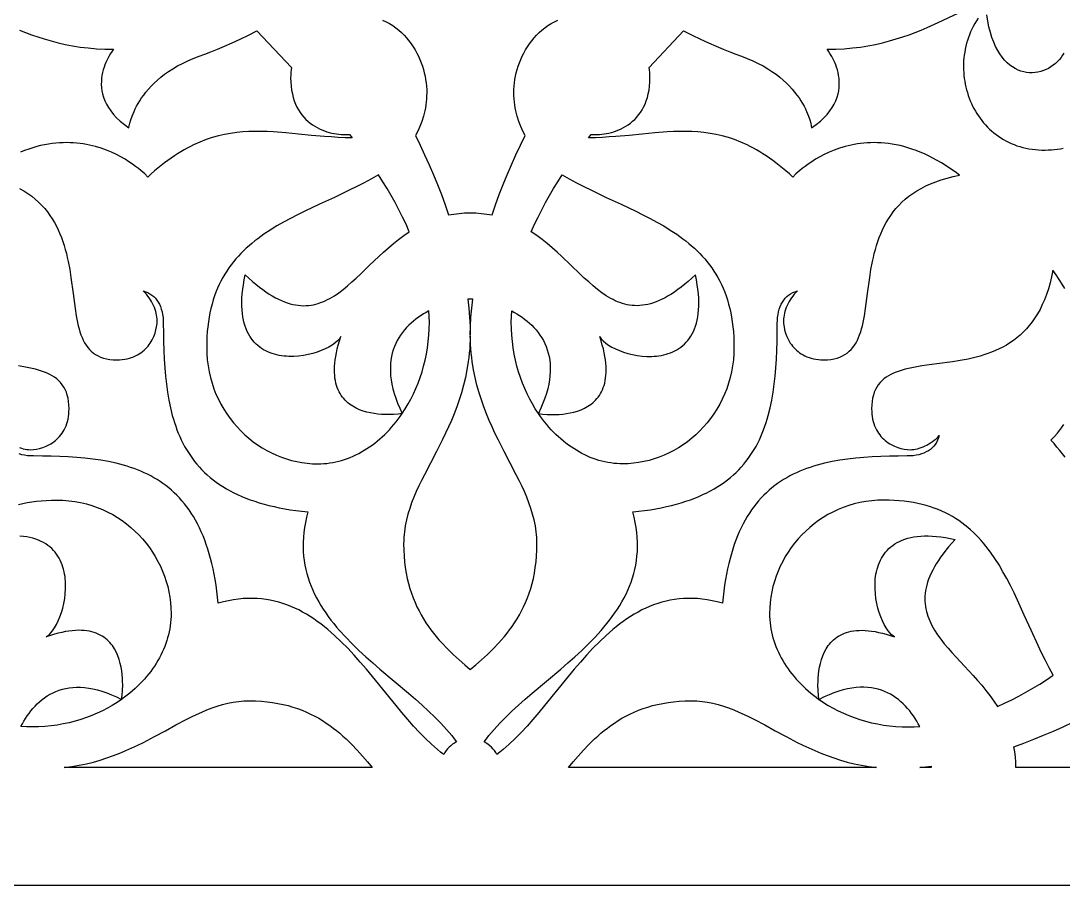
# Model space of a CAD drawing. Extents: x -52 to 65, y 50 to 90.
# Drawn here: x -28.84 to -4.45, y 49.87 to 70.09 of the extents above; entities that cross this region are included whole.
import ezdxf

# ---------------------------------------------------------------- set-up
doc = ezdxf.new("R2010")
doc.units = 0
doc.header["$MEASUREMENT"] = 0
doc.layers.add('LAYER_1', color=18, linetype='CONTINUOUS')

msp = doc.modelspace()

# ---------------------------------------------------------------- linework, layer by layer
at = {"layer": 'LAYER_1'}
for points in [[(-4.412, 63.823), (-4.475, 63.928), (-4.543, 64.035), (-4.615, 64.143), (-4.693, 64.251), (-4.724, 64.098), (-4.759, 63.953), (-4.799, 63.816), (-4.842, 63.685), (-4.889, 63.562), (-4.94, 63.446), (-4.994, 63.336), (-5.052, 63.232), (-5.113, 63.135), (-5.177, 63.044), (-5.244, 62.958), (-5.313, 62.878), (-5.385, 62.803), (-5.46, 62.733), (-5.537, 62.669), (-5.616, 62.609), (-5.697, 62.553), (-5.779, 62.502), (-5.864, 62.454), (-5.95, 62.411), (-6.037, 62.371), (-6.126, 62.334), (-6.215, 62.301), (-6.306, 62.271), (-6.397, 62.243), (-6.489, 62.218), (-6.581, 62.195), (-6.674, 62.174), (-6.86, 62.138), (-7.045, 62.108), (-7.408, 62.058), (-7.755, 62.011), (-7.918, 61.984), (-8.074, 61.953), (-8.149, 61.935), (-8.221, 61.915), (-8.291, 61.893), (-8.358, 61.869), (-8.422, 61.843), (-8.483, 61.814), (-8.541, 61.782), (-8.595, 61.747), (-8.646, 61.709), (-8.694, 61.667), (-8.737, 61.622), (-8.777, 61.573), (-8.813, 61.519), (-8.844, 61.462), (-8.871, 61.399), (-8.893, 61.332), (-8.911, 61.26), (-8.924, 61.183), (-8.931, 61.1), (-8.934, 61.011), (-8.932, 60.947), (-8.928, 60.885), (-8.92, 60.826), (-8.91, 60.769), (-8.897, 60.715), (-8.881, 60.663), (-8.864, 60.613), (-8.843, 60.566), (-8.821, 60.521), (-8.797, 60.479), (-8.771, 60.439), (-8.743, 60.401), (-8.714, 60.365), (-8.683, 60.331), (-8.651, 60.299), (-8.617, 60.27), (-8.583, 60.242), (-8.547, 60.217), (-8.511, 60.193), (-8.474, 60.172), (-8.399, 60.135), (-8.323, 60.105), (-8.247, 60.082), (-8.172, 60.066), (-8.099, 60.056), (-8.029, 60.053), (-7.99, 60.055), (-7.948, 60.059), (-7.906, 60.066), (-7.863, 60.076), (-7.819, 60.088), (-7.774, 60.103), (-7.729, 60.12), (-7.684, 60.14), (-7.64, 60.162), (-7.596, 60.187), (-7.552, 60.214), (-7.509, 60.244), (-7.468, 60.276), (-7.427, 60.31), (-7.388, 60.346), (-7.351, 60.384), (-7.368, 60.327), (-7.389, 60.274), (-7.414, 60.223), (-7.444, 60.177), (-7.479, 60.134), (-7.517, 60.095), (-7.559, 60.059), (-7.606, 60.027), (-7.656, 59.999), (-7.709, 59.974), (-7.767, 59.954), (-7.827, 59.936), (-7.891, 59.923), (-7.958, 59.913), (-8.028, 59.908), (-8.101, 59.906), (-8.309, 59.905), (-8.515, 59.901), (-8.717, 59.895), (-8.917, 59.886), (-9.113, 59.873), (-9.305, 59.856), (-9.494, 59.834), (-9.679, 59.807), (-9.859, 59.775), (-10.036, 59.736), (-10.207, 59.691), (-10.291, 59.667), (-10.374, 59.64), (-10.456, 59.611), (-10.536, 59.581), (-10.616, 59.548), (-10.693, 59.514), (-10.77, 59.478), (-10.845, 59.439), (-10.919, 59.398), (-10.991, 59.355), (-11.062, 59.31), (-11.132, 59.262), (-11.2, 59.212), (-11.266, 59.16), (-11.332, 59.105), (-11.395, 59.047), (-11.457, 58.987), (-11.517, 58.924), (-11.576, 58.858), (-11.633, 58.79), (-11.689, 58.719), (-11.742, 58.644), (-11.794, 58.567), (-11.845, 58.487), (-11.893, 58.404), (-11.94, 58.317), (-11.985, 58.227), (-12.028, 58.135), (-12.069, 58.038), (-12.108, 57.939), (-12.146, 57.836), (-12.181, 57.729), (-12.215, 57.619), (-12.246, 57.505), (-12.276, 57.388), (-12.303, 57.267), (-12.329, 57.142), (-12.352, 57.014), (-12.374, 56.881), (-12.393, 56.745), (-12.41, 56.604), (-12.425, 56.46), (-12.545, 56.492), (-12.664, 56.519), (-12.781, 56.54), (-12.895, 56.557), (-13.008, 56.568), (-13.118, 56.574), (-13.227, 56.575), (-13.334, 56.571), (-13.439, 56.563), (-13.542, 56.55), (-13.643, 56.533), (-13.743, 56.511), (-13.841, 56.486), (-13.938, 56.457), (-14.033, 56.424), (-14.126, 56.387), (-14.218, 56.346), (-14.309, 56.303), (-14.398, 56.255), (-14.486, 56.205), (-14.573, 56.152), (-14.658, 56.096), (-14.742, 56.037), (-14.825, 55.976), (-14.907, 55.912), (-14.988, 55.846), (-15.068, 55.777), (-15.147, 55.707), (-15.301, 55.56), (-15.453, 55.407), (-15.601, 55.248), (-15.747, 55.084), (-15.89, 54.917), (-16.032, 54.748), (-16.584, 54.069), (-16.721, 53.904), (-16.858, 53.743), (-16.995, 53.587), (-17.133, 53.438), (-17.272, 53.295), (-17.413, 53.162), (-17.484, 53.098), (-17.555, 53.037), (-17.628, 52.979), (-17.7, 52.923), (-17.727, 52.969), (-17.757, 53.013), (-17.791, 53.054), (-17.827, 53.092), (-17.866, 53.128), (-17.908, 53.161), (-17.952, 53.19), (-17.998, 53.216), (-17.944, 53.291), (-17.886, 53.364), (-17.827, 53.437), (-17.765, 53.51), (-17.633, 53.653), (-17.494, 53.795), (-17.347, 53.936), (-17.194, 54.076), (-17.036, 54.216), (-16.874, 54.355), (-16.207, 54.919), (-16.04, 55.063), (-15.876, 55.209), (-15.716, 55.358), (-15.559, 55.509), (-15.408, 55.663), (-15.264, 55.821), (-15.195, 55.902), (-15.127, 55.983), (-15.062, 56.066), (-14.999, 56.149), (-14.939, 56.234), (-14.881, 56.32), (-14.826, 56.407), (-14.774, 56.495), (-14.724, 56.585), (-14.678, 56.676), (-14.635, 56.768), (-14.595, 56.862), (-14.559, 56.957), (-14.526, 57.054), (-14.497, 57.153), (-14.472, 57.253), (-14.451, 57.354), (-14.434, 57.458), (-14.422, 57.563), (-14.413, 57.67), (-14.41, 57.779), (-14.411, 57.89), (-14.417, 58.003), (-14.428, 58.118), (-14.443, 58.234), (-14.464, 58.353), (-14.491, 58.474), (-14.523, 58.597), (-14.381, 58.613), (-14.243, 58.63), (-14.109, 58.649), (-13.979, 58.671), (-13.853, 58.695), (-13.73, 58.721), (-13.611, 58.749), (-13.496, 58.779), (-13.385, 58.811), (-13.276, 58.845), (-13.172, 58.881), (-13.071, 58.919), (-12.973, 58.96), (-12.879, 59.002), (-12.787, 59.045), (-12.699, 59.091), (-12.614, 59.139), (-12.533, 59.188), (-12.454, 59.239), (-12.378, 59.292), (-12.305, 59.347), (-12.235, 59.404), (-12.168, 59.462), (-12.104, 59.521), (-12.042, 59.583), (-11.983, 59.646), (-11.926, 59.711), (-11.872, 59.777), (-11.821, 59.845), (-11.772, 59.914), (-11.725, 59.985), (-11.68, 60.057), (-11.638, 60.131), (-11.598, 60.206), (-11.56, 60.283), (-11.524, 60.361), (-11.491, 60.44), (-11.459, 60.521), (-11.429, 60.603), (-11.401, 60.686), (-11.375, 60.77), (-11.35, 60.856), (-11.306, 61.031), (-11.269, 61.211), (-11.237, 61.395), (-11.21, 61.583), (-11.189, 61.775), (-11.172, 61.971), (-11.159, 62.171), (-11.15, 62.374), (-11.144, 62.58), (-11.141, 62.789), (-11.14, 63.002), (-11.138, 63.076), (-11.132, 63.147), (-11.123, 63.216), (-11.11, 63.281), (-11.093, 63.343), (-11.073, 63.401), (-11.049, 63.456), (-11.021, 63.507), (-10.989, 63.554), (-10.955, 63.597), (-10.916, 63.636), (-10.874, 63.671), (-10.829, 63.701), (-10.78, 63.727), (-10.727, 63.749), (-10.671, 63.766), (-10.709, 63.728), (-10.744, 63.688), (-10.777, 63.647), (-10.809, 63.605), (-10.837, 63.561), (-10.864, 63.517), (-10.888, 63.472), (-10.91, 63.426), (-10.93, 63.381), (-10.947, 63.335), (-10.962, 63.289), (-10.974, 63.245), (-10.983, 63.201), (-10.99, 63.157), (-10.994, 63.116), (-10.996, 63.075), (-10.993, 63.004), (-10.983, 62.93), (-10.968, 62.853), (-10.945, 62.776), (-10.916, 62.698), (-10.879, 62.622), (-10.835, 62.548), (-10.81, 62.512), (-10.783, 62.476), (-10.754, 62.443), (-10.723, 62.41), (-10.69, 62.378), (-10.655, 62.348), (-10.617, 62.32), (-10.578, 62.294), (-10.536, 62.269), (-10.492, 62.246), (-10.445, 62.226), (-10.397, 62.208), (-10.346, 62.192), (-10.293, 62.179), (-10.237, 62.168), (-10.178, 62.16), (-10.118, 62.156), (-10.055, 62.154), (-9.968, 62.157), (-9.887, 62.165), (-9.811, 62.178), (-9.74, 62.196), (-9.674, 62.219), (-9.613, 62.246), (-9.556, 62.278), (-9.504, 62.314), (-9.455, 62.354), (-9.411, 62.399), (-9.37, 62.447), (-9.332, 62.499), (-9.298, 62.555), (-9.267, 62.613), (-9.239, 62.676), (-9.213, 62.741), (-9.189, 62.809), (-9.168, 62.88), (-9.149, 62.954), (-9.131, 63.03), (-9.1, 63.188), (-9.074, 63.355), (-9.027, 63.708), (-8.978, 64.079), (-8.949, 64.267), (-8.913, 64.456), (-8.893, 64.55), (-8.871, 64.645), (-8.846, 64.738), (-8.819, 64.831), (-8.789, 64.923), (-8.756, 65.015), (-8.721, 65.105), (-8.681, 65.194), (-8.639, 65.281), (-8.592, 65.367), (-8.542, 65.452), (-8.487, 65.534), (-8.428, 65.614), (-8.365, 65.693), (-8.296, 65.769), (-8.223, 65.842), (-8.145, 65.913), (-8.061, 65.981), (-7.971, 66.046), (-7.875, 66.108), (-7.774, 66.167), (-7.666, 66.222), (-7.552, 66.274), (-7.431, 66.322), (-7.303, 66.366), (-7.168, 66.406), (-7.025, 66.442), (-6.875, 66.474), (-6.982, 66.553), (-7.087, 66.627), (-7.192, 66.696), (-7.296, 66.761), (-7.398, 66.82), (-7.5, 66.875), (-7.6, 66.926), (-7.699, 66.972), (-7.797, 67.014), (-7.894, 67.052), (-7.99, 67.086), (-8.084, 67.117), (-8.177, 67.143), (-8.269, 67.166), (-8.36, 67.185), (-8.449, 67.202), (-8.537, 67.215), (-8.624, 67.224), (-8.709, 67.231), (-8.793, 67.235), (-8.876, 67.237), (-8.957, 67.235), (-9.037, 67.231), (-9.115, 67.225), (-9.191, 67.217), (-9.266, 67.206), (-9.34, 67.193), (-9.412, 67.179), (-9.551, 67.145), (-9.684, 67.105), (-9.81, 67.059), (-9.929, 67.01), (-10.041, 66.957), (-10.146, 66.903), (-10.244, 66.847), (-10.334, 66.79), (-10.416, 66.735), (-10.49, 66.681), (-10.556, 66.63), (-10.614, 66.583), (-10.705, 66.503), (-10.779, 66.429), (-10.858, 66.503), (-10.937, 66.573), (-11.015, 66.639), (-11.093, 66.703), (-11.171, 66.764), (-11.247, 66.822), (-11.324, 66.876), (-11.4, 66.928), (-11.475, 66.977), (-11.55, 67.024), (-11.625, 67.068), (-11.7, 67.109), (-11.774, 67.147), (-11.847, 67.184), (-11.994, 67.249), (-12.139, 67.306), (-12.284, 67.353), (-12.428, 67.393), (-12.571, 67.426), (-12.714, 67.452), (-12.857, 67.471), (-12.999, 67.485), (-13.142, 67.494), (-13.285, 67.497), (-13.428, 67.497), (-13.571, 67.493), (-13.716, 67.485), (-14.007, 67.464), (-14.303, 67.436), (-14.605, 67.406), (-14.914, 67.379), (-15.072, 67.368), (-15.232, 67.359), (-15.394, 67.352), (-15.559, 67.349), (-15.495, 67.43), (-15.401, 67.425), (-15.35, 67.425), (-15.299, 67.428), (-15.245, 67.432), (-15.191, 67.439), (-15.135, 67.448), (-15.078, 67.46), (-15.021, 67.474), (-14.964, 67.491), (-14.907, 67.51), (-14.85, 67.533), (-14.793, 67.559), (-14.737, 67.587), (-14.682, 67.619), (-14.628, 67.654), (-14.575, 67.693), (-14.524, 67.735), (-14.475, 67.781), (-14.428, 67.83), (-14.383, 67.884), (-14.341, 67.941), (-14.302, 68.002), (-14.266, 68.068), (-14.233, 68.138), (-14.204, 68.212), (-14.179, 68.291), (-14.158, 68.374), (-14.141, 68.462), (-14.128, 68.555), (-14.121, 68.652), (-14.118, 68.755), (-14.119, 68.816), (-14.123, 68.877), (-14.129, 68.936), (-14.137, 68.995), (-13.331, 69.855), (-13.129, 69.752), (-12.934, 69.658), (-12.748, 69.572), (-12.572, 69.494), (-12.405, 69.424), (-12.251, 69.362), (-12.109, 69.307), (-11.98, 69.259), (-11.842, 69.206), (-11.711, 69.15), (-11.588, 69.091), (-11.473, 69.03), (-11.365, 68.966), (-11.264, 68.901), (-11.17, 68.834), (-11.082, 68.766), (-11.001, 68.697), (-10.925, 68.627), (-10.856, 68.557), (-10.792, 68.487), (-10.734, 68.418), (-10.68, 68.349), (-10.632, 68.281), (-10.588, 68.214), (-10.549, 68.149), (-10.514, 68.086), (-10.483, 68.025), (-10.455, 67.967), (-10.411, 67.859), (-10.379, 67.766), (-10.357, 67.688), (-10.344, 67.63), (-10.336, 67.58), (-10.229, 67.658), (-10.133, 67.737), (-10.049, 67.817), (-9.974, 67.897), (-9.91, 67.978), (-9.855, 68.058), (-9.809, 68.138), (-9.771, 68.217), (-9.741, 68.296), (-9.719, 68.374), (-9.703, 68.451), (-9.693, 68.526), (-9.689, 68.6), (-9.69, 68.672), (-9.695, 68.742), (-9.705, 68.81), (-9.718, 68.876), (-9.734, 68.939), (-9.753, 68.999), (-9.773, 69.056), (-9.795, 69.109), (-9.818, 69.159), (-9.864, 69.248), (-9.907, 69.32), (-9.943, 69.374), (-9.977, 69.419), (-9.772, 69.422), (-9.574, 69.433), (-9.383, 69.45), (-9.197, 69.473), (-9.018, 69.501), (-8.844, 69.535), (-8.676, 69.573), (-8.514, 69.615), (-8.356, 69.661), (-8.203, 69.71), (-8.055, 69.761), (-7.912, 69.816), (-7.772, 69.871), (-7.637, 69.929), (-7.376, 70.046), (-6.893, 70.276)], [(-4.433, 69.332), (-4.465, 69.279), (-4.499, 69.228), (-4.537, 69.18), (-4.583, 69.131), (-4.631, 69.086), (-4.683, 69.045), (-4.737, 69.007), (-4.794, 68.974), (-4.853, 68.944), (-4.914, 68.92), (-4.977, 68.9), (-5.042, 68.885), (-5.107, 68.875), (-5.174, 68.87), (-5.241, 68.871), (-5.308, 68.878), (-5.375, 68.891), (-5.442, 68.91), (-5.508, 68.935), (-5.574, 68.967), (-5.638, 69.006), (-5.701, 69.052), (-5.762, 69.105), (-5.821, 69.165), (-5.878, 69.233), (-5.932, 69.31), (-5.984, 69.394), (-6.032, 69.486), (-6.077, 69.587), (-6.118, 69.696), (-6.155, 69.815), (-6.188, 69.942), (-6.216, 70.079), (-6.239, 70.226)], [(-20.372, 70.102), (-20.29, 70.064), (-20.212, 70.021), (-20.137, 69.974), (-20.065, 69.923), (-19.997, 69.869), (-19.932, 69.811), (-19.871, 69.75), (-19.813, 69.686), (-19.759, 69.62), (-19.707, 69.551), (-19.66, 69.48), (-19.615, 69.408), (-19.574, 69.333), (-19.537, 69.258), (-19.502, 69.181), (-19.471, 69.103), (-19.443, 69.025), (-19.419, 68.946), (-19.398, 68.867), (-19.38, 68.788), (-19.366, 68.71), (-19.355, 68.632), (-19.347, 68.555), (-19.342, 68.479), (-19.341, 68.404), (-19.343, 68.33), (-19.347, 68.258), (-19.353, 68.186), (-19.362, 68.117), (-19.373, 68.049), (-19.387, 67.982), (-19.402, 67.917), (-19.419, 67.853), (-19.458, 67.731), (-19.503, 67.615), (-19.552, 67.505), (-19.605, 67.402), (-19.496, 67.175), (-19.39, 66.947), (-19.286, 66.717), (-19.186, 66.486), (-19.09, 66.253), (-18.998, 66.019), (-18.911, 65.782), (-18.828, 65.544), (-18.707, 65.565), (-18.582, 65.582), (-18.454, 65.592), (-18.322, 65.595), (-18.189, 65.592), (-18.061, 65.582), (-17.936, 65.565), (-17.814, 65.544), (-17.732, 65.782), (-17.644, 66.019), (-17.552, 66.253), (-17.456, 66.486), (-17.357, 66.717), (-17.253, 66.947), (-17.146, 67.175), (-17.037, 67.402), (-17.09, 67.505), (-17.14, 67.615), (-17.185, 67.731), (-17.224, 67.853), (-17.241, 67.917), (-17.256, 67.982), (-17.27, 68.049), (-17.281, 68.117), (-17.29, 68.186), (-17.296, 68.258), (-17.3, 68.33), (-17.302, 68.404), (-17.301, 68.479), (-17.296, 68.555), (-17.288, 68.632), (-17.277, 68.71), (-17.263, 68.788), (-17.245, 68.867), (-17.224, 68.946), (-17.2, 69.025), (-17.172, 69.103), (-17.141, 69.181), (-17.107, 69.258), (-17.069, 69.333), (-17.028, 69.408), (-16.983, 69.48), (-16.936, 69.551), (-16.884, 69.62), (-16.83, 69.686), (-16.772, 69.75), (-16.711, 69.811), (-16.646, 69.869), (-16.578, 69.923), (-16.506, 69.974), (-16.431, 70.021), (-16.353, 70.064), (-16.271, 70.102)], [(-6.443, 70.145), (-6.483, 70.083), (-6.52, 70.02), (-6.555, 69.956), (-6.587, 69.892), (-6.617, 69.826), (-6.644, 69.761), (-6.669, 69.694), (-6.691, 69.627), (-6.711, 69.56), (-6.728, 69.492), (-6.743, 69.423), (-6.756, 69.355), (-6.766, 69.286), (-6.774, 69.218), (-6.78, 69.149), (-6.783, 69.08), (-6.784, 69.011), (-6.783, 68.942), (-6.779, 68.874), (-6.774, 68.806), (-6.766, 68.738), (-6.756, 68.671), (-6.743, 68.604), (-6.729, 68.537), (-6.712, 68.471), (-6.694, 68.406), (-6.673, 68.342), (-6.65, 68.278), (-6.625, 68.216), (-6.598, 68.154), (-6.57, 68.093), (-6.539, 68.033), (-6.506, 67.975), (-6.471, 67.917), (-6.434, 67.861), (-6.396, 67.806), (-6.355, 67.753), (-6.313, 67.701), (-6.269, 67.65), (-6.223, 67.601), (-6.175, 67.554), (-6.125, 67.509), (-6.074, 67.465), (-6.02, 67.423), (-5.966, 67.384), (-5.909, 67.346), (-5.851, 67.31), (-5.791, 67.276), (-5.729, 67.245), (-5.666, 67.216), (-5.601, 67.189), (-5.534, 67.164), (-5.466, 67.142), (-5.397, 67.123), (-5.326, 67.106), (-5.253, 67.092), (-5.179, 67.08), (-5.103, 67.072), (-5.026, 67.066), (-4.948, 67.063), (-4.873, 67.063), (-4.8, 67.064), (-4.727, 67.068), (-4.656, 67.074), (-4.586, 67.082), (-4.517, 67.092), (-4.45, 67.104)], [(-28.871, 69.871), (-28.731, 69.816), (-28.588, 69.761), (-28.44, 69.71), (-28.287, 69.661), (-28.129, 69.615), (-27.967, 69.573), (-27.799, 69.535), (-27.625, 69.501), (-27.446, 69.473), (-27.26, 69.45), (-27.068, 69.433), (-26.87, 69.422), (-26.665, 69.419), (-26.699, 69.374), (-26.735, 69.32), (-26.779, 69.248), (-26.825, 69.159), (-26.848, 69.109), (-26.87, 69.056), (-26.89, 68.999), (-26.909, 68.939), (-26.925, 68.876), (-26.938, 68.81), (-26.948, 68.742), (-26.953, 68.672), (-26.954, 68.6), (-26.95, 68.526), (-26.94, 68.451), (-26.924, 68.374), (-26.902, 68.296), (-26.872, 68.217), (-26.834, 68.138), (-26.788, 68.058), (-26.733, 67.978), (-26.669, 67.897), (-26.595, 67.817), (-26.51, 67.737), (-26.415, 67.658), (-26.308, 67.58), (-26.299, 67.63), (-26.286, 67.688), (-26.264, 67.766), (-26.232, 67.859), (-26.188, 67.967), (-26.16, 68.025), (-26.129, 68.086), (-26.094, 68.149), (-26.055, 68.214), (-26.011, 68.281), (-25.962, 68.349), (-25.909, 68.418), (-25.851, 68.487), (-25.787, 68.557), (-25.717, 68.627), (-25.642, 68.697), (-25.561, 68.766), (-25.473, 68.834), (-25.379, 68.901), (-25.278, 68.966), (-25.17, 69.03), (-25.055, 69.091), (-24.932, 69.15), (-24.802, 69.206), (-24.663, 69.259), (-24.534, 69.307), (-24.392, 69.362), (-24.237, 69.424), (-24.071, 69.494), (-23.895, 69.572), (-23.709, 69.658), (-23.514, 69.752), (-23.312, 69.855), (-22.505, 68.995), (-22.514, 68.936), (-22.52, 68.877), (-22.524, 68.816), (-22.525, 68.755), (-22.522, 68.652), (-22.515, 68.555), (-22.502, 68.462), (-22.485, 68.374), (-22.464, 68.291), (-22.439, 68.212), (-22.41, 68.138), (-22.377, 68.068), (-22.341, 68.002), (-22.302, 67.941), (-22.26, 67.884), (-22.215, 67.83), (-22.168, 67.781), (-22.119, 67.735), (-22.068, 67.693), (-22.015, 67.654), (-21.961, 67.619), (-21.906, 67.587), (-21.85, 67.559), (-21.793, 67.533), (-21.736, 67.51), (-21.679, 67.491), (-21.621, 67.474), (-21.564, 67.46), (-21.508, 67.448), (-21.452, 67.439), (-21.397, 67.432), (-21.344, 67.428), (-21.292, 67.425), (-21.242, 67.425), (-21.148, 67.43), (-21.084, 67.349), (-21.249, 67.352), (-21.411, 67.359), (-21.571, 67.368), (-21.729, 67.379), (-22.038, 67.406), (-22.34, 67.436), (-22.636, 67.464), (-22.927, 67.485), (-23.072, 67.493), (-23.215, 67.497), (-23.358, 67.497), (-23.501, 67.494), (-23.644, 67.485), (-23.786, 67.471), (-23.929, 67.452), (-24.072, 67.426), (-24.215, 67.393), (-24.359, 67.353), (-24.504, 67.306), (-24.649, 67.249), (-24.796, 67.184), (-24.87, 67.147), (-24.944, 67.109), (-25.018, 67.068), (-25.093, 67.024), (-25.168, 66.977), (-25.244, 66.928), (-25.32, 66.876), (-25.396, 66.822), (-25.473, 66.764), (-25.55, 66.703), (-25.628, 66.639), (-25.706, 66.573), (-25.785, 66.503), (-25.865, 66.429), (-25.939, 66.503), (-26.029, 66.583), (-26.087, 66.63), (-26.153, 66.681), (-26.227, 66.735), (-26.309, 66.79), (-26.399, 66.847), (-26.497, 66.903), (-26.602, 66.957), (-26.714, 67.01), (-26.833, 67.059), (-26.959, 67.105), (-27.092, 67.145), (-27.231, 67.179), (-27.303, 67.193), (-27.376, 67.206), (-27.451, 67.217), (-27.528, 67.225), (-27.606, 67.231), (-27.686, 67.235), (-27.767, 67.237), (-27.849, 67.235), (-27.933, 67.231), (-28.019, 67.224), (-28.105, 67.215), (-28.193, 67.202), (-28.283, 67.185), (-28.373, 67.166), (-28.465, 67.143), (-28.558, 67.117), (-28.653, 67.086), (-28.749, 67.052), (-28.846, 67.014)], [(-28.869, 66.167), (-28.768, 66.108), (-28.672, 66.046), (-28.582, 65.981), (-28.498, 65.913), (-28.42, 65.842), (-28.347, 65.769), (-28.278, 65.693), (-28.215, 65.614), (-28.156, 65.534), (-28.101, 65.452), (-28.051, 65.367), (-28.004, 65.281), (-27.962, 65.194), (-27.922, 65.105), (-27.887, 65.015), (-27.854, 64.923), (-27.824, 64.831), (-27.797, 64.738), (-27.772, 64.645), (-27.75, 64.55), (-27.73, 64.456), (-27.694, 64.267), (-27.665, 64.079), (-27.616, 63.708), (-27.569, 63.355), (-27.543, 63.188), (-27.512, 63.03), (-27.494, 62.954), (-27.475, 62.88), (-27.454, 62.809), (-27.43, 62.741), (-27.404, 62.676), (-27.376, 62.613), (-27.345, 62.555), (-27.31, 62.499), (-27.273, 62.447), (-27.232, 62.399), (-27.188, 62.354), (-27.139, 62.314), (-27.087, 62.278), (-27.03, 62.246), (-26.969, 62.219), (-26.903, 62.196), (-26.832, 62.178), (-26.756, 62.165), (-26.675, 62.157), (-26.588, 62.154), (-26.525, 62.156), (-26.464, 62.16), (-26.406, 62.168), (-26.35, 62.179), (-26.297, 62.192), (-26.246, 62.208), (-26.197, 62.226), (-26.151, 62.246), (-26.107, 62.269), (-26.065, 62.294), (-26.026, 62.32), (-25.988, 62.348), (-25.953, 62.378), (-25.92, 62.41), (-25.889, 62.443), (-25.86, 62.476), (-25.833, 62.512), (-25.808, 62.548), (-25.764, 62.622), (-25.727, 62.698), (-25.697, 62.776), (-25.675, 62.853), (-25.659, 62.93), (-25.65, 63.004), (-25.647, 63.075), (-25.648, 63.116), (-25.652, 63.157), (-25.659, 63.201), (-25.669, 63.245), (-25.681, 63.289), (-25.696, 63.335), (-25.713, 63.381), (-25.732, 63.426), (-25.754, 63.472), (-25.779, 63.517), (-25.805, 63.561), (-25.834, 63.605), (-25.865, 63.647), (-25.899, 63.688), (-25.934, 63.728), (-25.972, 63.766), (-25.916, 63.749), (-25.864, 63.727), (-25.815, 63.701), (-25.769, 63.671), (-25.727, 63.636), (-25.689, 63.597), (-25.654, 63.554), (-25.622, 63.507), (-25.594, 63.456), (-25.57, 63.401), (-25.55, 63.343), (-25.533, 63.281), (-25.52, 63.216), (-25.51, 63.147), (-25.505, 63.076), (-25.503, 63.002), (-25.502, 62.789), (-25.499, 62.58), (-25.493, 62.374), (-25.483, 62.171), (-25.471, 61.971), (-25.454, 61.775), (-25.432, 61.583), (-25.406, 61.395), (-25.374, 61.211), (-25.336, 61.031), (-25.293, 60.856), (-25.268, 60.77), (-25.242, 60.686), (-25.214, 60.603), (-25.184, 60.521), (-25.152, 60.44), (-25.118, 60.361), (-25.083, 60.283), (-25.045, 60.206), (-25.005, 60.131), (-24.962, 60.057), (-24.918, 59.985), (-24.871, 59.914), (-24.822, 59.845), (-24.771, 59.777), (-24.717, 59.711), (-24.66, 59.646), (-24.601, 59.583), (-24.539, 59.521), (-24.475, 59.462), (-24.408, 59.404), (-24.338, 59.347), (-24.265, 59.292), (-24.189, 59.239), (-24.11, 59.188), (-24.028, 59.139), (-23.943, 59.091), (-23.855, 59.045), (-23.764, 59.002), (-23.67, 58.96), (-23.572, 58.919), (-23.471, 58.881), (-23.366, 58.845), (-23.258, 58.811), (-23.147, 58.779), (-23.031, 58.749), (-22.913, 58.721), (-22.79, 58.695), (-22.664, 58.671), (-22.534, 58.649), (-22.4, 58.63), (-22.262, 58.613), (-22.12, 58.597), (-22.152, 58.474), (-22.178, 58.353), (-22.199, 58.234), (-22.215, 58.118), (-22.226, 58.003), (-22.232, 57.89), (-22.233, 57.779), (-22.229, 57.67), (-22.221, 57.563), (-22.208, 57.458), (-22.192, 57.354), (-22.171, 57.253), (-22.146, 57.153), (-22.117, 57.054), (-22.084, 56.957), (-22.048, 56.862), (-22.008, 56.768), (-21.965, 56.676), (-21.919, 56.585), (-21.869, 56.495), (-21.817, 56.407), (-21.762, 56.32), (-21.704, 56.234), (-21.643, 56.149), (-21.581, 56.066), (-21.515, 55.983), (-21.448, 55.902), (-21.379, 55.821), (-21.235, 55.664), (-21.084, 55.509), (-20.927, 55.358), (-20.767, 55.209), (-20.603, 55.063), (-20.436, 54.919), (-19.769, 54.355), (-19.607, 54.216), (-19.449, 54.077), (-19.296, 53.937), (-19.149, 53.796), (-19.01, 53.654), (-18.879, 53.51), (-18.816, 53.438), (-18.757, 53.365), (-18.7, 53.291), (-18.645, 53.217), (-18.691, 53.191), (-18.735, 53.161), (-18.777, 53.128), (-18.816, 53.092), (-18.852, 53.054), (-18.886, 53.013), (-18.916, 52.969), (-18.943, 52.924), (-19.016, 52.979), (-19.088, 53.038), (-19.159, 53.099), (-19.23, 53.162), (-19.371, 53.296), (-19.51, 53.438), (-19.648, 53.588), (-19.786, 53.743), (-19.922, 53.904), (-20.059, 54.069), (-20.611, 54.748), (-20.753, 54.917), (-20.896, 55.084), (-21.042, 55.248), (-21.19, 55.407), (-21.342, 55.56), (-21.496, 55.707), (-21.575, 55.777), (-21.655, 55.846), (-21.736, 55.912), (-21.818, 55.976), (-21.901, 56.037), (-21.985, 56.096), (-22.07, 56.152), (-22.157, 56.205), (-22.245, 56.255), (-22.334, 56.303), (-22.425, 56.346), (-22.517, 56.387), (-22.61, 56.424), (-22.705, 56.457), (-22.802, 56.486), (-22.9, 56.511), (-23, 56.533), (-23.101, 56.55), (-23.204, 56.563), (-23.309, 56.571), (-23.416, 56.575), (-23.525, 56.574), (-23.635, 56.568), (-23.748, 56.557), (-23.862, 56.54), (-23.979, 56.519), (-24.098, 56.492), (-24.218, 56.46), (-24.233, 56.604), (-24.25, 56.745), (-24.269, 56.881), (-24.291, 57.014), (-24.314, 57.142), (-24.339, 57.267), (-24.367, 57.388), (-24.396, 57.505), (-24.428, 57.619), (-24.461, 57.729), (-24.497, 57.836), (-24.534, 57.939), (-24.574, 58.038), (-24.615, 58.135), (-24.658, 58.227), (-24.703, 58.317), (-24.75, 58.404), (-24.798, 58.487), (-24.848, 58.567), (-24.9, 58.644), (-24.954, 58.719), (-25.01, 58.79), (-25.067, 58.858), (-25.125, 58.924), (-25.186, 58.987), (-25.248, 59.047), (-25.311, 59.105), (-25.376, 59.16), (-25.443, 59.212), (-25.511, 59.262), (-25.58, 59.31), (-25.651, 59.355), (-25.724, 59.398), (-25.797, 59.439), (-25.873, 59.478), (-25.949, 59.514), (-26.027, 59.548), (-26.106, 59.581), (-26.187, 59.611), (-26.268, 59.64), (-26.351, 59.667), (-26.435, 59.691), (-26.607, 59.736), (-26.783, 59.775), (-26.964, 59.807), (-27.149, 59.834), (-27.337, 59.856), (-27.53, 59.873), (-27.726, 59.886), (-27.925, 59.895), (-28.127, 59.901), (-28.333, 59.905), (-28.541, 59.906), (-28.614, 59.908), (-28.684, 59.913), (-28.751, 59.923), (-28.815, 59.936), (-28.876, 59.954)], [(-28.869, 60.103), (-28.824, 60.088), (-28.78, 60.076), (-28.737, 60.066), (-28.695, 60.059), (-28.654, 60.055), (-28.614, 60.053), (-28.544, 60.056), (-28.471, 60.066), (-28.396, 60.082), (-28.32, 60.105), (-28.244, 60.135), (-28.168, 60.172), (-28.132, 60.193), (-28.095, 60.217), (-28.06, 60.242), (-28.026, 60.27), (-27.992, 60.299), (-27.96, 60.331), (-27.929, 60.365), (-27.9, 60.401), (-27.872, 60.439), (-27.846, 60.479), (-27.822, 60.521), (-27.8, 60.566), (-27.779, 60.613), (-27.762, 60.663), (-27.746, 60.715), (-27.733, 60.769), (-27.723, 60.826), (-27.715, 60.885), (-27.71, 60.947), (-27.709, 61.011), (-27.711, 61.1), (-27.719, 61.183), (-27.732, 61.26), (-27.75, 61.332), (-27.772, 61.399), (-27.799, 61.462), (-27.83, 61.519), (-27.866, 61.573), (-27.906, 61.622), (-27.949, 61.667), (-27.997, 61.709), (-28.048, 61.747), (-28.102, 61.782), (-28.16, 61.814), (-28.221, 61.843), (-28.285, 61.869), (-28.352, 61.893), (-28.422, 61.915), (-28.494, 61.935), (-28.569, 61.953), (-28.725, 61.984), (-28.888, 62.011)], [(-4.409, 59.875), (-4.469, 59.954), (-4.531, 60.033), (-4.597, 60.113), (-4.666, 60.194), (-4.738, 60.275), (-4.666, 60.35), (-4.587, 60.442), (-4.54, 60.501), (-4.49, 60.568), (-4.438, 60.644)], [(-28.892, 58.772), (-28.791, 58.796), (-28.688, 58.816), (-28.581, 58.833), (-28.471, 58.848), (-28.358, 58.859), (-28.241, 58.867), (-28.122, 58.872), (-27.998, 58.874), (-27.854, 58.87), (-27.712, 58.859), (-27.573, 58.841), (-27.437, 58.816), (-27.304, 58.784), (-27.174, 58.746), (-27.047, 58.701), (-26.924, 58.651), (-26.804, 58.595), (-26.688, 58.533), (-26.576, 58.466), (-26.468, 58.394), (-26.364, 58.317), (-26.264, 58.235), (-26.168, 58.149), (-26.076, 58.058), (-25.99, 57.964), (-25.908, 57.866), (-25.83, 57.764), (-25.758, 57.659), (-25.691, 57.551), (-25.629, 57.44), (-25.572, 57.326), (-25.521, 57.21), (-25.475, 57.092), (-25.435, 56.972), (-25.401, 56.85), (-25.373, 56.726), (-25.35, 56.601), (-25.334, 56.475), (-25.325, 56.348), (-25.321, 56.221), (-25.323, 56.149), (-25.326, 56.078), (-25.333, 56.006), (-25.342, 55.935), (-25.353, 55.865), (-25.367, 55.794), (-25.383, 55.725), (-25.402, 55.655), (-25.423, 55.586), (-25.446, 55.517), (-25.471, 55.449), (-25.499, 55.382), (-25.529, 55.315), (-25.561, 55.249), (-25.596, 55.183), (-25.632, 55.118), (-25.671, 55.054), (-25.711, 54.991), (-25.754, 54.929), (-25.798, 54.867), (-25.845, 54.807), (-25.893, 54.747), (-25.944, 54.688), (-25.996, 54.631), (-26.05, 54.574), (-26.106, 54.519), (-26.164, 54.465), (-26.223, 54.412), (-26.284, 54.36), (-26.347, 54.309), (-26.412, 54.26), (-26.478, 54.212), (-26.466, 54.312), (-26.458, 54.419), (-26.454, 54.554), (-26.455, 54.63), (-26.459, 54.71), (-26.466, 54.793), (-26.476, 54.879), (-26.491, 54.966), (-26.51, 55.054), (-26.535, 55.142), (-26.565, 55.228), (-26.601, 55.312), (-26.644, 55.393), (-26.669, 55.432), (-26.695, 55.469), (-26.723, 55.506), (-26.753, 55.541), (-26.785, 55.575), (-26.819, 55.607), (-26.856, 55.637), (-26.895, 55.666), (-26.936, 55.693), (-26.979, 55.717), (-27.025, 55.74), (-27.073, 55.76), (-27.124, 55.777), (-27.178, 55.793), (-27.234, 55.805), (-27.293, 55.815), (-27.355, 55.822), (-27.42, 55.826), (-27.488, 55.827), (-27.559, 55.824), (-27.633, 55.818), (-27.71, 55.809), (-27.79, 55.797), (-27.874, 55.78), (-27.961, 55.76), (-28.051, 55.736), (-28.145, 55.708), (-28.243, 55.675), (-28.218, 55.692), (-28.193, 55.711), (-28.168, 55.733), (-28.143, 55.759), (-28.095, 55.817), (-28.048, 55.886), (-28.003, 55.964), (-27.961, 56.05), (-27.922, 56.143), (-27.887, 56.242), (-27.856, 56.347), (-27.831, 56.456), (-27.81, 56.568), (-27.796, 56.682), (-27.789, 56.798), (-27.788, 56.914), (-27.791, 56.971), (-27.796, 57.029), (-27.803, 57.086), (-27.812, 57.143), (-27.823, 57.199), (-27.837, 57.254), (-27.852, 57.308), (-27.871, 57.362), (-27.892, 57.414), (-27.915, 57.465), (-27.941, 57.515), (-27.97, 57.563), (-28.001, 57.609), (-28.036, 57.654), (-28.073, 57.697), (-28.114, 57.738), (-28.157, 57.777), (-28.204, 57.813), (-28.254, 57.848), (-28.307, 57.879), (-28.363, 57.909), (-28.423, 57.935), (-28.487, 57.959), (-28.554, 57.98), (-28.624, 57.997), (-28.699, 58.012), (-28.777, 58.023), (-28.859, 58.031)], [(5.013, 52.618), (-5.556, 52.618), (-5.56, 52.745), (-5.57, 52.868), (-5.585, 52.988), (-5.606, 53.105), (-5.372, 53.19), (-5.14, 53.279), (-4.91, 53.373), (-4.681, 53.47), (-4.454, 53.572), (-4.229, 53.678)], [(-51.907, 49.866), (-30.122, 49.866), (64.546, 49.866)]]:
    msp.add_lwpolyline(points, dxfattribs=at)
for points in [[(-19.914, 60.899), (-20.012, 60.887), (-20.117, 60.879), (-20.249, 60.875), (-20.324, 60.877), (-20.402, 60.88), (-20.484, 60.887), (-20.569, 60.898), (-20.654, 60.913), (-20.741, 60.932), (-20.826, 60.957), (-20.911, 60.988), (-20.993, 61.025), (-21.073, 61.069), (-21.111, 61.094), (-21.148, 61.12), (-21.184, 61.149), (-21.219, 61.18), (-21.252, 61.212), (-21.283, 61.247), (-21.313, 61.284), (-21.341, 61.324), (-21.367, 61.366), (-21.391, 61.41), (-21.413, 61.457), (-21.433, 61.506), (-21.45, 61.558), (-21.465, 61.613), (-21.477, 61.67), (-21.487, 61.73), (-21.494, 61.793), (-21.498, 61.859), (-21.498, 61.929), (-21.496, 62.001), (-21.49, 62.076), (-21.481, 62.155), (-21.469, 62.236), (-21.453, 62.322), (-21.433, 62.41), (-21.409, 62.502), (-21.381, 62.598), (-21.35, 62.697), (-21.366, 62.672), (-21.385, 62.646), (-21.407, 62.621), (-21.432, 62.596), (-21.489, 62.547), (-21.557, 62.499), (-21.633, 62.453), (-21.718, 62.41), (-21.809, 62.371), (-21.907, 62.335), (-22.009, 62.304), (-22.116, 62.277), (-22.226, 62.257), (-22.338, 62.242), (-22.452, 62.235), (-22.566, 62.235), (-22.623, 62.237), (-22.679, 62.242), (-22.735, 62.249), (-22.791, 62.258), (-22.846, 62.27), (-22.9, 62.284), (-22.953, 62.3), (-23.006, 62.318), (-23.057, 62.34), (-23.107, 62.364), (-23.156, 62.39), (-23.203, 62.419), (-23.249, 62.452), (-23.292, 62.487), (-23.335, 62.525), (-23.375, 62.566), (-23.413, 62.61), (-23.449, 62.658), (-23.482, 62.709), (-23.514, 62.763), (-23.542, 62.82), (-23.568, 62.882), (-23.592, 62.946), (-23.612, 63.014), (-23.629, 63.086), (-23.643, 63.162), (-23.654, 63.242), (-23.662, 63.325), (-23.666, 63.413), (-23.667, 63.505), (-23.663, 63.6), (-23.656, 63.7), (-23.645, 63.805), (-23.63, 63.913), (-23.611, 64.026), (-23.587, 64.144), (-23.502, 64.065), (-23.419, 63.991), (-23.337, 63.922), (-23.257, 63.858), (-23.179, 63.799), (-23.102, 63.745), (-23.027, 63.695), (-22.953, 63.65), (-22.881, 63.609), (-22.81, 63.573), (-22.74, 63.541), (-22.672, 63.512), (-22.605, 63.488), (-22.539, 63.468), (-22.474, 63.452), (-22.41, 63.439), (-22.348, 63.43), (-22.286, 63.424), (-22.225, 63.422), (-22.165, 63.423), (-22.106, 63.428), (-22.048, 63.435), (-21.991, 63.445), (-21.934, 63.459), (-21.878, 63.475), (-21.823, 63.493), (-21.768, 63.514), (-21.714, 63.538), (-21.661, 63.564), (-21.607, 63.592), (-21.502, 63.655), (-21.398, 63.726), (-21.295, 63.803), (-21.193, 63.887), (-21.091, 63.976), (-20.988, 64.069), (-20.886, 64.166), (-20.677, 64.368), (-20.462, 64.574), (-20.351, 64.676), (-20.237, 64.778), (-20.12, 64.877), (-20, 64.973), (-19.876, 65.065), (-19.748, 65.153), (-19.825, 65.325), (-19.906, 65.496), (-19.99, 65.665), (-20.078, 65.832), (-20.17, 65.997), (-20.266, 66.16), (-20.365, 66.322), (-20.466, 66.483), (-20.635, 66.387), (-20.807, 66.295), (-20.979, 66.207), (-21.153, 66.121), (-21.502, 65.955), (-21.85, 65.794), (-22.193, 65.632), (-22.361, 65.549), (-22.526, 65.464), (-22.688, 65.376), (-22.846, 65.286), (-23, 65.191), (-23.149, 65.093), (-23.293, 64.989), (-23.363, 64.935), (-23.431, 64.88), (-23.498, 64.823), (-23.563, 64.765), (-23.627, 64.705), (-23.688, 64.643), (-23.748, 64.58), (-23.806, 64.514), (-23.863, 64.447), (-23.917, 64.377), (-23.969, 64.306), (-24.019, 64.232), (-24.067, 64.156), (-24.112, 64.078), (-24.156, 63.997), (-24.197, 63.914), (-24.235, 63.828), (-24.271, 63.74), (-24.305, 63.649), (-24.336, 63.555), (-24.364, 63.458), (-24.39, 63.359), (-24.413, 63.256), (-24.433, 63.151), (-24.45, 63.042), (-24.464, 62.93), (-24.475, 62.815), (-24.483, 62.696), (-24.488, 62.574), (-24.489, 62.448), (-24.486, 62.301), (-24.475, 62.157), (-24.457, 62.015), (-24.432, 61.876), (-24.401, 61.741), (-24.364, 61.608), (-24.32, 61.479), (-24.271, 61.354), (-24.216, 61.232), (-24.155, 61.114), (-24.089, 61), (-24.018, 60.889), (-23.943, 60.783), (-23.863, 60.681), (-23.778, 60.584), (-23.689, 60.491), (-23.597, 60.402), (-23.5, 60.319), (-23.401, 60.24), (-23.298, 60.167), (-23.191, 60.098), (-23.082, 60.035), (-22.971, 59.977), (-22.857, 59.925), (-22.741, 59.878), (-22.623, 59.837), (-22.503, 59.802), (-22.382, 59.774), (-22.259, 59.751), (-22.135, 59.735), (-22.011, 59.725), (-21.885, 59.721), (-21.815, 59.723), (-21.745, 59.727), (-21.675, 59.733), (-21.606, 59.742), (-21.536, 59.754), (-21.467, 59.768), (-21.399, 59.784), (-21.331, 59.803), (-21.263, 59.825), (-21.196, 59.848), (-21.129, 59.874), (-21.063, 59.902), (-20.997, 59.933), (-20.932, 59.966), (-20.868, 60.001), (-20.804, 60.038), (-20.741, 60.077), (-20.679, 60.118), (-20.618, 60.162), (-20.557, 60.207), (-20.498, 60.255), (-20.439, 60.304), (-20.382, 60.355), (-20.325, 60.409), (-20.269, 60.464), (-20.215, 60.521), (-20.162, 60.58), (-20.11, 60.64), (-20.059, 60.702), (-20.009, 60.766), (-19.961, 60.832)], [(-16.73, 60.899), (-16.632, 60.887), (-16.526, 60.879), (-16.394, 60.875), (-16.319, 60.877), (-16.241, 60.88), (-16.159, 60.887), (-16.074, 60.898), (-15.989, 60.913), (-15.902, 60.932), (-15.816, 60.957), (-15.732, 60.988), (-15.649, 61.025), (-15.57, 61.069), (-15.532, 61.094), (-15.495, 61.12), (-15.459, 61.149), (-15.424, 61.18), (-15.391, 61.212), (-15.359, 61.247), (-15.33, 61.284), (-15.302, 61.324), (-15.275, 61.366), (-15.251, 61.41), (-15.229, 61.457), (-15.21, 61.506), (-15.192, 61.558), (-15.177, 61.613), (-15.165, 61.67), (-15.155, 61.73), (-15.148, 61.793), (-15.145, 61.859), (-15.144, 61.929), (-15.146, 62.001), (-15.152, 62.076), (-15.161, 62.155), (-15.173, 62.236), (-15.189, 62.322), (-15.209, 62.41), (-15.233, 62.502), (-15.261, 62.598), (-15.292, 62.697), (-15.276, 62.672), (-15.257, 62.646), (-15.235, 62.621), (-15.211, 62.596), (-15.153, 62.547), (-15.086, 62.499), (-15.009, 62.453), (-14.925, 62.41), (-14.833, 62.371), (-14.736, 62.335), (-14.633, 62.304), (-14.527, 62.277), (-14.417, 62.257), (-14.304, 62.242), (-14.191, 62.235), (-14.077, 62.235), (-14.02, 62.237), (-13.964, 62.242), (-13.908, 62.249), (-13.852, 62.258), (-13.797, 62.27), (-13.743, 62.284), (-13.689, 62.3), (-13.637, 62.318), (-13.586, 62.34), (-13.536, 62.364), (-13.487, 62.39), (-13.44, 62.419), (-13.394, 62.452), (-13.35, 62.487), (-13.308, 62.525), (-13.268, 62.566), (-13.23, 62.61), (-13.194, 62.658), (-13.16, 62.709), (-13.129, 62.763), (-13.1, 62.82), (-13.074, 62.882), (-13.051, 62.946), (-13.031, 63.014), (-13.013, 63.086), (-12.999, 63.162), (-12.988, 63.242), (-12.98, 63.325), (-12.976, 63.413), (-12.976, 63.505), (-12.979, 63.6), (-12.986, 63.7), (-12.997, 63.805), (-13.012, 63.913), (-13.032, 64.026), (-13.055, 64.144), (-13.14, 64.065), (-13.224, 63.991), (-13.305, 63.922), (-13.385, 63.858), (-13.463, 63.799), (-13.54, 63.745), (-13.615, 63.695), (-13.689, 63.65), (-13.762, 63.609), (-13.833, 63.573), (-13.902, 63.541), (-13.971, 63.512), (-14.038, 63.488), (-14.104, 63.468), (-14.169, 63.452), (-14.232, 63.439), (-14.295, 63.43), (-14.357, 63.424), (-14.418, 63.422), (-14.478, 63.423), (-14.536, 63.428), (-14.595, 63.435), (-14.652, 63.445), (-14.709, 63.459), (-14.765, 63.475), (-14.82, 63.493), (-14.875, 63.514), (-14.929, 63.538), (-14.982, 63.564), (-15.036, 63.592), (-15.141, 63.655), (-15.245, 63.726), (-15.348, 63.803), (-15.45, 63.887), (-15.552, 63.976), (-15.655, 64.069), (-15.757, 64.166), (-15.966, 64.368), (-16.181, 64.574), (-16.292, 64.676), (-16.406, 64.778), (-16.522, 64.877), (-16.642, 64.973), (-16.766, 65.065), (-16.894, 65.153), (-16.817, 65.325), (-16.737, 65.496), (-16.652, 65.665), (-16.564, 65.832), (-16.472, 65.997), (-16.376, 66.16), (-16.277, 66.322), (-16.175, 66.483), (-16.007, 66.387), (-15.836, 66.295), (-15.663, 66.207), (-15.489, 66.121), (-15.14, 65.955), (-14.792, 65.794), (-14.45, 65.632), (-14.282, 65.549), (-14.117, 65.464), (-13.955, 65.376), (-13.797, 65.286), (-13.643, 65.191), (-13.493, 65.093), (-13.35, 64.989), (-13.28, 64.935), (-13.211, 64.88), (-13.145, 64.823), (-13.079, 64.765), (-13.016, 64.705), (-12.954, 64.643), (-12.894, 64.58), (-12.836, 64.514), (-12.78, 64.447), (-12.726, 64.377), (-12.674, 64.306), (-12.624, 64.232), (-12.576, 64.156), (-12.53, 64.078), (-12.487, 63.997), (-12.446, 63.914), (-12.407, 63.828), (-12.371, 63.74), (-12.337, 63.649), (-12.306, 63.555), (-12.278, 63.458), (-12.253, 63.359), (-12.23, 63.256), (-12.21, 63.151), (-12.193, 63.042), (-12.179, 62.93), (-12.168, 62.815), (-12.16, 62.696), (-12.155, 62.574), (-12.153, 62.448), (-12.157, 62.301), (-12.168, 62.157), (-12.185, 62.015), (-12.21, 61.876), (-12.241, 61.741), (-12.279, 61.608), (-12.322, 61.479), (-12.372, 61.354), (-12.427, 61.232), (-12.487, 61.114), (-12.553, 61), (-12.624, 60.889), (-12.7, 60.783), (-12.78, 60.681), (-12.864, 60.584), (-12.953, 60.491), (-13.046, 60.402), (-13.142, 60.319), (-13.242, 60.24), (-13.345, 60.167), (-13.451, 60.098), (-13.56, 60.035), (-13.672, 59.977), (-13.786, 59.925), (-13.902, 59.878), (-14.02, 59.837), (-14.139, 59.802), (-14.261, 59.774), (-14.383, 59.751), (-14.507, 59.735), (-14.632, 59.725), (-14.757, 59.721), (-14.827, 59.723), (-14.897, 59.727), (-14.967, 59.733), (-15.037, 59.742), (-15.106, 59.754), (-15.175, 59.768), (-15.244, 59.784), (-15.312, 59.803), (-15.38, 59.825), (-15.447, 59.848), (-15.514, 59.874), (-15.58, 59.902), (-15.646, 59.933), (-15.711, 59.966), (-15.775, 60.001), (-15.839, 60.038), (-15.902, 60.077), (-15.964, 60.118), (-16.025, 60.162), (-16.086, 60.207), (-16.145, 60.255), (-16.204, 60.304), (-16.261, 60.355), (-16.318, 60.409), (-16.374, 60.464), (-16.428, 60.521), (-16.481, 60.58), (-16.534, 60.64), (-16.585, 60.702), (-16.634, 60.766), (-16.683, 60.832)], [(-18.322, 63.574), (-18.377, 63.574), (-18.354, 63.363), (-18.337, 63.152), (-18.326, 62.944), (-18.322, 62.739), (-18.317, 62.944), (-18.306, 63.152), (-18.288, 63.363), (-18.265, 63.574)], [(-19.29, 63.3), (-19.352, 63.266), (-19.414, 63.229), (-19.474, 63.191), (-19.534, 63.15), (-19.593, 63.107), (-19.65, 63.061), (-19.705, 63.013), (-19.759, 62.963), (-19.811, 62.909), (-19.86, 62.854), (-19.907, 62.796), (-19.951, 62.735), (-19.992, 62.671), (-20.03, 62.605), (-20.065, 62.536), (-20.096, 62.464), (-20.123, 62.389), (-20.146, 62.312), (-20.164, 62.231), (-20.179, 62.148), (-20.188, 62.061), (-20.192, 61.972), (-20.192, 61.879), (-20.185, 61.783), (-20.174, 61.684), (-20.156, 61.582), (-20.132, 61.477), (-20.102, 61.368), (-20.065, 61.256), (-20.022, 61.141), (-19.971, 61.022), (-19.913, 60.899), (-19.842, 61.009), (-19.775, 61.122), (-19.711, 61.238), (-19.651, 61.359), (-19.595, 61.483), (-19.543, 61.61), (-19.495, 61.74), (-19.451, 61.873), (-19.413, 62.01), (-19.378, 62.149), (-19.349, 62.291), (-19.325, 62.436), (-19.306, 62.583), (-19.292, 62.732), (-19.283, 62.884), (-19.28, 63.038), (-19.283, 63.166)], [(-17.353, 63.3), (-17.291, 63.266), (-17.23, 63.229), (-17.169, 63.191), (-17.109, 63.15), (-17.051, 63.107), (-16.993, 63.061), (-16.938, 63.013), (-16.884, 62.963), (-16.832, 62.909), (-16.783, 62.854), (-16.736, 62.796), (-16.692, 62.735), (-16.651, 62.671), (-16.613, 62.605), (-16.578, 62.536), (-16.547, 62.464), (-16.52, 62.389), (-16.497, 62.312), (-16.479, 62.231), (-16.464, 62.148), (-16.455, 62.061), (-16.451, 61.972), (-16.451, 61.879), (-16.458, 61.783), (-16.47, 61.684), (-16.487, 61.582), (-16.511, 61.477), (-16.541, 61.368), (-16.578, 61.256), (-16.622, 61.141), (-16.672, 61.022), (-16.73, 60.899), (-16.801, 61.009), (-16.868, 61.122), (-16.932, 61.238), (-16.992, 61.359), (-17.048, 61.483), (-17.1, 61.61), (-17.148, 61.74), (-17.191, 61.873), (-17.23, 62.01), (-17.264, 62.149), (-17.294, 62.291), (-17.318, 62.436), (-17.337, 62.583), (-17.351, 62.732), (-17.359, 62.884), (-17.362, 63.038), (-17.36, 63.166)], [(-18.322, 62.726), (-18.324, 62.62), (-18.329, 62.515), (-18.336, 62.413), (-18.345, 62.311), (-18.356, 62.212), (-18.368, 62.114), (-18.399, 61.923), (-18.435, 61.738), (-18.478, 61.559), (-18.527, 61.385), (-18.58, 61.216), (-18.637, 61.052), (-18.699, 60.892), (-18.763, 60.737), (-18.83, 60.585), (-18.899, 60.436), (-18.97, 60.291), (-19.114, 60.009), (-19.397, 59.468), (-19.463, 59.336), (-19.526, 59.204), (-19.586, 59.073), (-19.642, 58.942), (-19.694, 58.81), (-19.74, 58.678), (-19.781, 58.544), (-19.816, 58.41), (-19.844, 58.273), (-19.864, 58.135), (-19.872, 58.065), (-19.877, 57.995), (-19.88, 57.923), (-19.881, 57.851), (-19.879, 57.705), (-19.871, 57.564), (-19.859, 57.427), (-19.842, 57.295), (-19.821, 57.167), (-19.796, 57.043), (-19.767, 56.923), (-19.734, 56.807), (-19.698, 56.694), (-19.658, 56.586), (-19.615, 56.481), (-19.569, 56.379), (-19.52, 56.281), (-19.469, 56.186), (-19.415, 56.095), (-19.36, 56.006), (-19.302, 55.92), (-19.242, 55.837), (-19.18, 55.757), (-19.118, 55.679), (-19.054, 55.604), (-18.988, 55.531), (-18.856, 55.392), (-18.721, 55.262), (-18.586, 55.138), (-18.453, 55.021), (-18.322, 54.909), (-18.191, 55.021), (-18.057, 55.138), (-17.922, 55.262), (-17.787, 55.392), (-17.655, 55.531), (-17.589, 55.604), (-17.525, 55.679), (-17.463, 55.757), (-17.401, 55.837), (-17.341, 55.92), (-17.284, 56.006), (-17.228, 56.095), (-17.174, 56.186), (-17.123, 56.281), (-17.074, 56.379), (-17.028, 56.481), (-16.985, 56.586), (-16.945, 56.694), (-16.909, 56.807), (-16.876, 56.923), (-16.847, 57.043), (-16.822, 57.167), (-16.801, 57.295), (-16.784, 57.427), (-16.772, 57.564), (-16.765, 57.705), (-16.762, 57.851), (-16.764, 57.923), (-16.767, 57.995), (-16.772, 58.065), (-16.78, 58.135), (-16.8, 58.273), (-16.828, 58.41), (-16.863, 58.544), (-16.903, 58.678), (-16.95, 58.81), (-17.001, 58.942), (-17.057, 59.073), (-17.117, 59.204), (-17.18, 59.336), (-17.247, 59.468), (-17.529, 60.009), (-17.673, 60.291), (-17.744, 60.436), (-17.813, 60.585), (-17.88, 60.737), (-17.945, 60.892), (-18.006, 61.052), (-18.063, 61.216), (-18.117, 61.385), (-18.165, 61.559), (-18.208, 61.738), (-18.245, 61.923), (-18.275, 62.114), (-18.288, 62.212), (-18.299, 62.311), (-18.307, 62.413), (-18.314, 62.515), (-18.319, 62.62)], [(-10.165, 54.212), (-10.177, 54.312), (-10.185, 54.419), (-10.188, 54.554), (-10.187, 54.63), (-10.183, 54.71), (-10.177, 54.793), (-10.166, 54.879), (-10.151, 54.966), (-10.132, 55.054), (-10.108, 55.142), (-10.077, 55.228), (-10.041, 55.312), (-9.998, 55.393), (-9.974, 55.432), (-9.948, 55.469), (-9.92, 55.506), (-9.89, 55.541), (-9.857, 55.575), (-9.823, 55.607), (-9.787, 55.637), (-9.748, 55.666), (-9.707, 55.693), (-9.663, 55.717), (-9.618, 55.74), (-9.569, 55.76), (-9.518, 55.777), (-9.465, 55.793), (-9.408, 55.805), (-9.349, 55.815), (-9.287, 55.822), (-9.222, 55.826), (-9.155, 55.827), (-9.084, 55.824), (-9.01, 55.818), (-8.933, 55.809), (-8.852, 55.797), (-8.769, 55.78), (-8.682, 55.76), (-8.591, 55.736), (-8.497, 55.708), (-8.4, 55.675), (-8.425, 55.692), (-8.45, 55.711), (-8.475, 55.733), (-8.499, 55.759), (-8.548, 55.817), (-8.595, 55.886), (-8.64, 55.964), (-8.682, 56.05), (-8.721, 56.143), (-8.756, 56.242), (-8.786, 56.347), (-8.812, 56.456), (-8.832, 56.568), (-8.846, 56.682), (-8.854, 56.798), (-8.854, 56.914), (-8.851, 56.971), (-8.847, 57.029), (-8.84, 57.086), (-8.831, 57.143), (-8.82, 57.199), (-8.806, 57.254), (-8.79, 57.308), (-8.772, 57.362), (-8.751, 57.414), (-8.728, 57.465), (-8.702, 57.515), (-8.673, 57.563), (-8.641, 57.609), (-8.607, 57.654), (-8.569, 57.697), (-8.529, 57.738), (-8.486, 57.777), (-8.439, 57.813), (-8.389, 57.848), (-8.336, 57.879), (-8.28, 57.909), (-8.22, 57.935), (-8.156, 57.959), (-8.089, 57.98), (-8.019, 57.997), (-7.944, 58.012), (-7.866, 58.023), (-7.784, 58.031), (-7.698, 58.035), (-7.608, 58.035), (-7.514, 58.032), (-7.416, 58.025), (-7.314, 58.013), (-7.207, 57.998), (-7.096, 57.978), (-6.981, 57.954), (-7.058, 57.868), (-7.131, 57.783), (-7.198, 57.7), (-7.261, 57.618), (-7.319, 57.539), (-7.372, 57.46), (-7.421, 57.384), (-7.465, 57.309), (-7.505, 57.235), (-7.541, 57.163), (-7.573, 57.092), (-7.6, 57.022), (-7.624, 56.953), (-7.644, 56.886), (-7.66, 56.82), (-7.672, 56.755), (-7.681, 56.691), (-7.687, 56.628), (-7.689, 56.566), (-7.688, 56.506), (-7.683, 56.445), (-7.676, 56.386), (-7.666, 56.328), (-7.653, 56.27), (-7.637, 56.213), (-7.619, 56.157), (-7.598, 56.101), (-7.575, 56.046), (-7.55, 55.991), (-7.522, 55.937), (-7.46, 55.83), (-7.391, 55.724), (-7.315, 55.619), (-7.233, 55.515), (-7.145, 55.41), (-7.054, 55.306), (-6.959, 55.201), (-6.761, 54.989), (-6.559, 54.769), (-6.458, 54.656), (-6.358, 54.541), (-6.261, 54.422), (-6.167, 54.3), (-6.076, 54.173), (-5.99, 54.043), (-5.821, 54.121), (-5.653, 54.203), (-5.488, 54.29), (-5.324, 54.38), (-5.162, 54.473), (-5.001, 54.571), (-4.842, 54.671), (-4.685, 54.775), (-4.779, 54.947), (-4.869, 55.121), (-4.956, 55.297), (-5.04, 55.474), (-5.202, 55.83), (-5.361, 56.184), (-5.52, 56.533), (-5.601, 56.705), (-5.685, 56.873), (-5.771, 57.038), (-5.86, 57.199), (-5.952, 57.356), (-6.049, 57.508), (-6.151, 57.655), (-6.204, 57.726), (-6.258, 57.795), (-6.313, 57.863), (-6.371, 57.93), (-6.43, 57.995), (-6.49, 58.057), (-6.553, 58.119), (-6.617, 58.178), (-6.683, 58.235), (-6.751, 58.29), (-6.822, 58.343), (-6.894, 58.394), (-6.968, 58.443), (-7.045, 58.49), (-7.125, 58.534), (-7.206, 58.576), (-7.29, 58.615), (-7.377, 58.652), (-7.467, 58.686), (-7.559, 58.717), (-7.654, 58.746), (-7.751, 58.772), (-7.852, 58.796), (-7.956, 58.816), (-8.062, 58.833), (-8.172, 58.848), (-8.285, 58.859), (-8.402, 58.867), (-8.522, 58.872), (-8.645, 58.874), (-8.789, 58.87), (-8.931, 58.859), (-9.07, 58.841), (-9.206, 58.816), (-9.339, 58.784), (-9.469, 58.746), (-9.596, 58.701), (-9.719, 58.651), (-9.839, 58.595), (-9.955, 58.533), (-10.067, 58.466), (-10.175, 58.394), (-10.279, 58.317), (-10.379, 58.235), (-10.475, 58.149), (-10.566, 58.058), (-10.653, 57.964), (-10.735, 57.866), (-10.812, 57.764), (-10.884, 57.659), (-10.952, 57.551), (-11.014, 57.44), (-11.07, 57.326), (-11.122, 57.21), (-11.167, 57.092), (-11.208, 56.972), (-11.242, 56.85), (-11.27, 56.726), (-11.292, 56.601), (-11.308, 56.475), (-11.318, 56.348), (-11.321, 56.221), (-11.32, 56.149), (-11.316, 56.078), (-11.31, 56.006), (-11.301, 55.935), (-11.29, 55.865), (-11.276, 55.794), (-11.26, 55.725), (-11.241, 55.655), (-11.22, 55.586), (-11.197, 55.517), (-11.171, 55.449), (-11.144, 55.382), (-11.114, 55.315), (-11.081, 55.249), (-11.047, 55.183), (-11.011, 55.118), (-10.972, 55.054), (-10.932, 54.991), (-10.889, 54.929), (-10.844, 54.867), (-10.798, 54.807), (-10.749, 54.747), (-10.699, 54.688), (-10.647, 54.631), (-10.592, 54.574), (-10.537, 54.519), (-10.479, 54.465), (-10.419, 54.412), (-10.358, 54.36), (-10.295, 54.309), (-10.231, 54.26)], [(-28.834, 53.576), (-28.8, 53.64), (-28.765, 53.702), (-28.727, 53.764), (-28.687, 53.825), (-28.644, 53.885), (-28.6, 53.943), (-28.552, 54), (-28.503, 54.054), (-28.451, 54.107), (-28.396, 54.157), (-28.339, 54.205), (-28.279, 54.25), (-28.217, 54.292), (-28.152, 54.331), (-28.084, 54.366), (-28.014, 54.397), (-27.941, 54.425), (-27.864, 54.448), (-27.785, 54.467), (-27.704, 54.482), (-27.619, 54.491), (-27.531, 54.496), (-27.44, 54.495), (-27.346, 54.488), (-27.249, 54.476), (-27.149, 54.458), (-27.045, 54.434), (-26.938, 54.403), (-26.828, 54.366), (-26.715, 54.321), (-26.599, 54.27), (-26.479, 54.211), (-26.585, 54.139), (-26.696, 54.07), (-26.811, 54.005), (-26.928, 53.943), (-27.05, 53.886), (-27.175, 53.833), (-27.303, 53.785), (-27.434, 53.74), (-27.568, 53.701), (-27.704, 53.666), (-27.844, 53.636), (-27.986, 53.611), (-28.13, 53.592), (-28.277, 53.578), (-28.426, 53.569), (-28.577, 53.566), (-28.702, 53.569)], [(-7.809, 53.576), (-7.843, 53.64), (-7.878, 53.702), (-7.916, 53.764), (-7.956, 53.825), (-7.998, 53.885), (-8.043, 53.943), (-8.09, 54), (-8.14, 54.054), (-8.192, 54.107), (-8.246, 54.157), (-8.303, 54.205), (-8.363, 54.25), (-8.426, 54.292), (-8.491, 54.331), (-8.558, 54.366), (-8.629, 54.397), (-8.702, 54.425), (-8.778, 54.448), (-8.857, 54.467), (-8.939, 54.482), (-9.024, 54.491), (-9.112, 54.496), (-9.203, 54.495), (-9.297, 54.488), (-9.394, 54.476), (-9.494, 54.458), (-9.598, 54.434), (-9.704, 54.403), (-9.814, 54.366), (-9.927, 54.321), (-10.044, 54.27), (-10.164, 54.211), (-10.057, 54.139), (-9.946, 54.07), (-9.832, 54.005), (-9.714, 53.943), (-9.592, 53.886), (-9.468, 53.833), (-9.34, 53.785), (-9.209, 53.74), (-9.075, 53.701), (-8.938, 53.666), (-8.799, 53.636), (-8.657, 53.611), (-8.513, 53.592), (-8.366, 53.578), (-8.217, 53.569), (-8.066, 53.566), (-7.94, 53.569)], [(-20.62, 52.618), (-27.823, 52.618), (-27.643, 52.641), (-27.469, 52.671), (-27.301, 52.706), (-27.137, 52.746), (-26.977, 52.792), (-26.822, 52.841), (-26.671, 52.895), (-26.524, 52.952), (-26.381, 53.012), (-26.24, 53.075), (-26.103, 53.139), (-25.969, 53.206), (-25.708, 53.341), (-25.455, 53.478), (-25.208, 53.613), (-24.966, 53.741), (-24.845, 53.802), (-24.725, 53.859), (-24.605, 53.914), (-24.485, 53.964), (-24.364, 54.011), (-24.243, 54.053), (-24.121, 54.089), (-23.997, 54.12), (-23.872, 54.145), (-23.746, 54.163), (-23.617, 54.174), (-23.486, 54.178), (-23.345, 54.176), (-23.208, 54.168), (-23.075, 54.156), (-22.947, 54.14), (-22.822, 54.119), (-22.702, 54.094), (-22.585, 54.065), (-22.472, 54.032), (-22.363, 53.996), (-22.258, 53.957), (-22.156, 53.914), (-22.057, 53.868), (-21.961, 53.82), (-21.869, 53.769), (-21.779, 53.715), (-21.693, 53.659), (-21.609, 53.602), (-21.528, 53.542), (-21.45, 53.481), (-21.374, 53.418), (-21.3, 53.354), (-21.229, 53.289), (-21.093, 53.156), (-20.965, 53.021), (-20.844, 52.885), (-20.73, 52.75)], [(-8.819, 52.618), (-16.022, 52.618), (-15.912, 52.75), (-15.798, 52.885), (-15.677, 53.021), (-15.549, 53.156), (-15.413, 53.289), (-15.342, 53.354), (-15.268, 53.418), (-15.192, 53.481), (-15.114, 53.542), (-15.033, 53.602), (-14.95, 53.659), (-14.863, 53.715), (-14.774, 53.769), (-14.681, 53.82), (-14.586, 53.868), (-14.487, 53.914), (-14.385, 53.957), (-14.279, 53.996), (-14.17, 54.032), (-14.058, 54.065), (-13.941, 54.094), (-13.821, 54.119), (-13.696, 54.14), (-13.568, 54.156), (-13.435, 54.168), (-13.298, 54.176), (-13.157, 54.178), (-13.026, 54.174), (-12.897, 54.163), (-12.771, 54.145), (-12.646, 54.12), (-12.522, 54.089), (-12.4, 54.053), (-12.278, 54.011), (-12.158, 53.964), (-12.038, 53.914), (-11.918, 53.859), (-11.798, 53.802), (-11.677, 53.741), (-11.435, 53.613), (-11.188, 53.478), (-10.935, 53.341), (-10.673, 53.206), (-10.539, 53.139), (-10.402, 53.075), (-10.262, 53.012), (-10.118, 52.952), (-9.971, 52.895), (-9.82, 52.841), (-9.665, 52.792), (-9.505, 52.746), (-9.341, 52.706), (-9.173, 52.671), (-8.999, 52.641)], [(-7.539, 52.618), (-7.803, 52.618), (-7.671, 52.631), (-7.54, 52.646)]]:
    msp.add_lwpolyline(points, close=True, dxfattribs=at)

doc.saveas('drawing.dxf')
